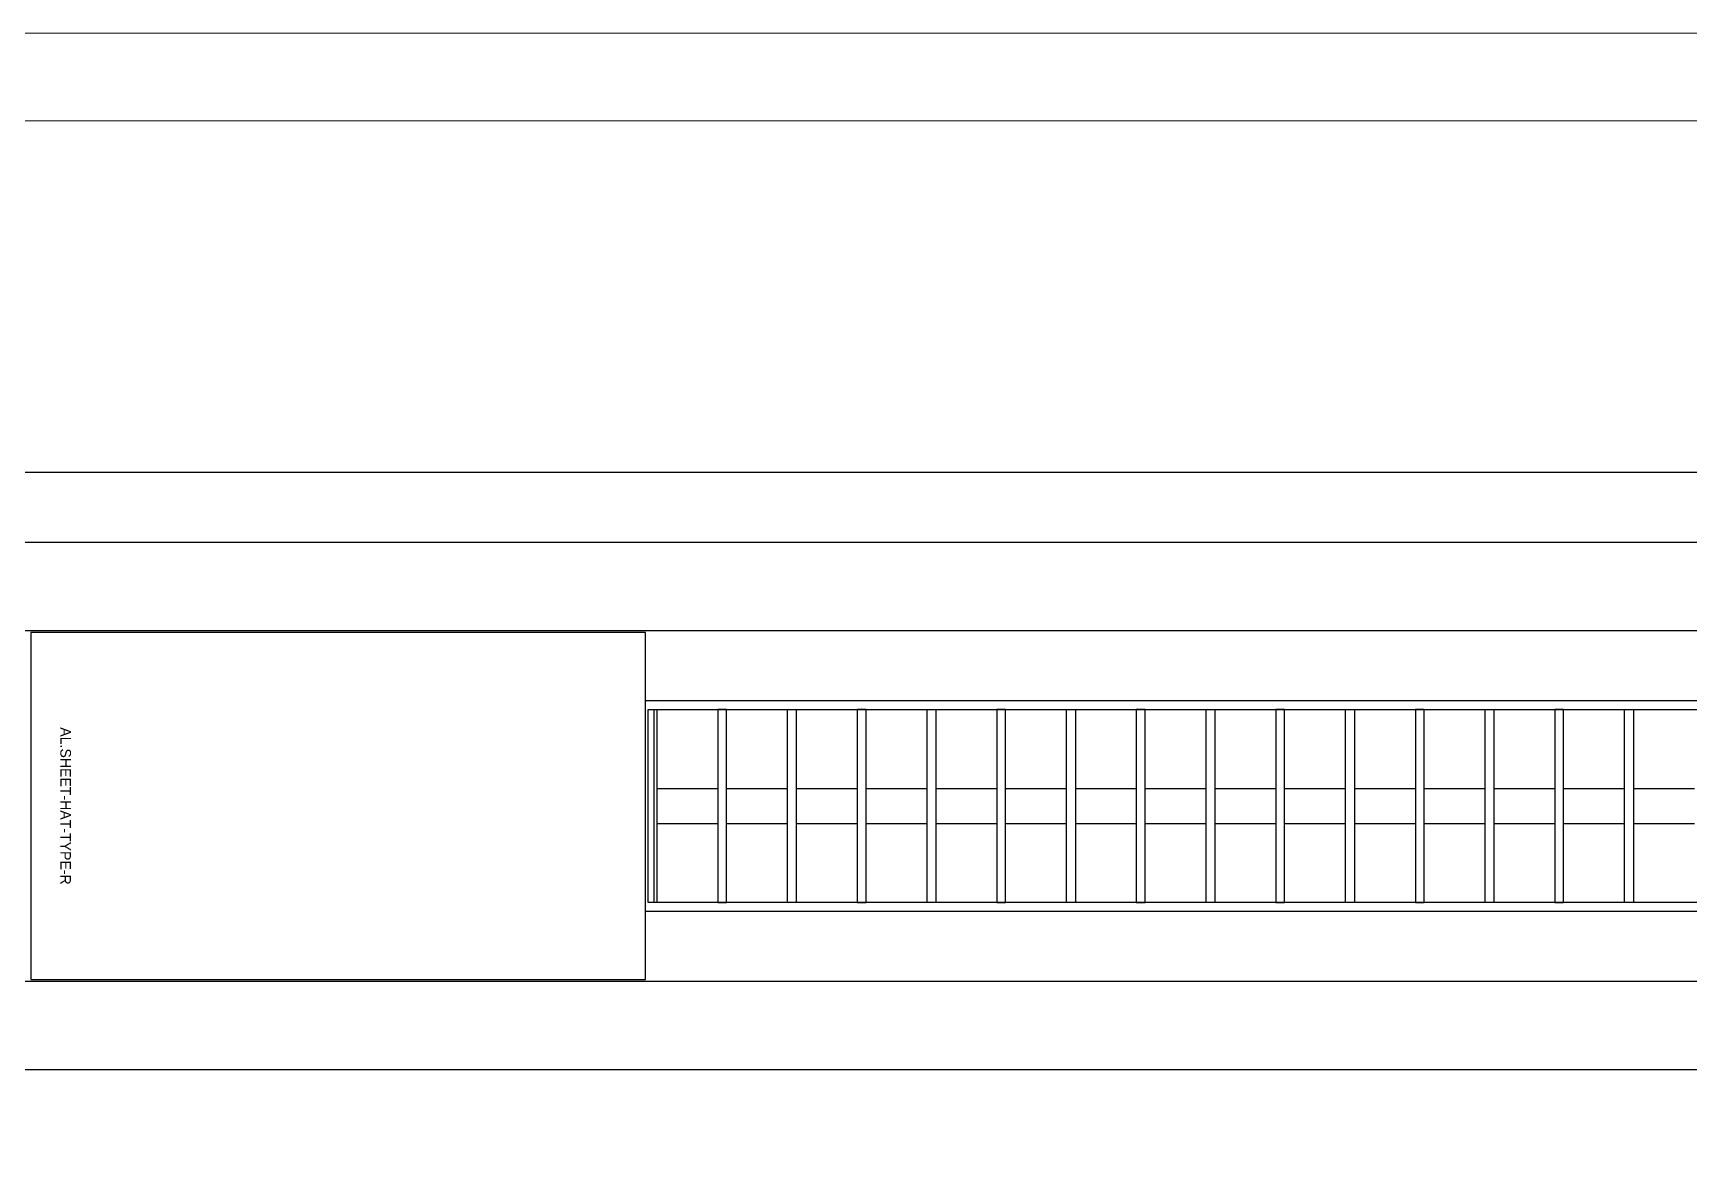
# Model space of a CAD drawing. Header units: millimetres. Extents: x -725999 to -647408, y -21008 to 19019.
# Drawn here: x -720781 to -719838, y 2641 to 3279 of the extents above; entities that cross this region are included whole.
import ezdxf
from ezdxf.enums import TextEntityAlignment as Align
from ezdxf.xclip import XClip

# ---------------------------------------------------------------- set-up
doc = ezdxf.new("R2010")
doc.units = ezdxf.units.MM
doc.header["$XCLIPFRAME"] = 0
for name, color, linetype in [('000 - WIPEOUT', 250, 'Continuous'), ('001 - ASCESSORIES', 251, 'Continuous'), ('008 - LIGHTING', 1, 'Continuous'), ('A04_TUBE SERIES', 2, 'Continuous'), ('A11_ALU.SOLID SHEET', 2, 'Continuous')]:
    doc.layers.add(name, color=color, linetype=linetype)
doc.layers.add('A-GLAZ-CURT', color=2, linetype='Continuous', lineweight=9)

# ---------------------------------------------------------------- blocks, each defined once
blk = doc.blocks.new('*U546')
blk.add_attdef('EXTR.OVL-LENGTH_', (-25, -59.09), '', height=5)
blk.add_wipeout([(-25, 0), (25, 0), (25, 67400), (-25, 67400)]).dxf.layer = '000 - WIPEOUT'
at = {"layer": 'A04_TUBE SERIES', "color": 0}
blk.add_lwpolyline([(-25, 0), (25, 0), (25, 67400), (-25, 67400)], close=True, dxfattribs=at)
blk = doc.blocks.new('*U540')
at = {"layer": 'A11_ALU.SOLID SHEET', "color": 0}
blk.add_lwpolyline([(350, -98.8), (350, 98.8), (0, 98.8), (0, -98.8)], close=True, dxfattribs=at)
at = {"layer": 'Defpoints', "color": 250}
blk.add_point((0, 0), dxfattribs=at)
blk.add_text('AL.SHEET-HAT-TYPE-R', height=6, rotation=270, dxfattribs=at).set_placement((15, 0), align=Align.BOTTOM_CENTER)
blk = doc.blocks.new('*U287')
at = {"color": 1}
blk.add_wipeout([(600, -60), (-600, -60), (-600, 60), (600, 60)], dxfattribs=at).dxf.layer = '000 - WIPEOUT'
at = {"layer": '001 - ASCESSORIES', "color": 0}
blk.add_lwpolyline([(600, -60), (-600, -60), (-600, 60), (600, 60)], close=True, dxfattribs=at)
at = {"layer": '001 - ASCESSORIES'}
for points in [[(-593.5, -55), (-598.5, -55), (-598.5, 55), (-593.5, 55)], [(595, -55), (-595, -55), (-595, 55), (595, 55)], [(-558.77, -55), (-553.77, -55), (-553.77, 55), (-558.77, 55)], [(-514.03, -55), (-519.03, -55), (-519.03, 55), (-514.03, 55)], [(-479.3, -55), (-474.3, -55), (-474.3, 55), (-479.3, 55)], [(-434.57, -55), (-439.57, -55), (-439.57, 55), (-434.57, 55)], [(-399.83, -55), (-394.83, -55), (-394.83, 55), (-399.83, 55)], [(-355.1, -55), (-360.1, -55), (-360.1, 55), (-355.1, 55)], [(-320.37, -55), (-315.37, -55), (-315.37, 55), (-320.37, 55)], [(-275.63, -55), (-280.63, -55), (-280.63, 55), (-275.63, 55)], [(-240.9, -55), (-235.9, -55), (-235.9, 55), (-240.9, 55)], [(-196.17, -55), (-201.17, -55), (-201.17, 55), (-196.17, 55)], [(-161.43, -55), (-156.43, -55), (-156.43, 55), (-161.43, 55)], [(-116.7, -55), (-121.7, -55), (-121.7, 55), (-116.7, 55)], [(-81.97, -55), (-76.97, -55), (-76.97, 55), (-81.97, 55)], [(-37.23, -55), (-42.23, -55), (-42.23, 55), (-37.23, 55)]]:
    blk.add_lwpolyline(points, close=True, dxfattribs=at)
for points in [[(-593.5, 10), (-558.77, 10)], [(-553.77, 10), (-519.03, 10)], [(-514.03, 10), (-479.3, 10)], [(-474.3, 10), (-439.57, 10)], [(-434.57, 10), (-399.83, 10)], [(-394.83, 10), (-360.1, 10)], [(-355.1, 10), (-320.37, 10)], [(-315.37, 10), (-280.63, 10)], [(-275.63, 10), (-240.9, 10)], [(-235.9, 10), (-201.17, 10)], [(-196.17, 10), (-161.43, 10)], [(-156.43, 10), (-121.7, 10)], [(-116.7, 10), (-81.97, 10)], [(-76.97, 10), (-42.23, 10)], [(-37.23, 10), (-2.5, 10)], [(-593.5, -10), (-558.77, -10)], [(-553.77, -10), (-519.03, -10)], [(-514.03, -10), (-479.3, -10)], [(-474.3, -10), (-439.57, -10)], [(-434.57, -10), (-399.83, -10)], [(-394.83, -10), (-360.1, -10)], [(-355.1, -10), (-320.37, -10)], [(-315.37, -10), (-280.63, -10)], [(-275.63, -10), (-240.9, -10)], [(-235.9, -10), (-201.17, -10)], [(-196.17, -10), (-161.43, -10)], [(-156.43, -10), (-121.7, -10)], [(-116.7, -10), (-81.97, -10)], [(-76.97, -10), (-42.23, -10)], [(-37.23, -10), (-2.5, -10)]]:
    blk.add_lwpolyline(points, dxfattribs=at)
blk = doc.blocks.new('*U547')
blk.add_attdef('EXTR.OVL-LENGTH_', (-25, -59.09), '', height=5)
blk.add_wipeout([(-25, 0), (25, 0), (25, 67400), (-25, 67400)]).dxf.layer = '000 - WIPEOUT'
at = {"layer": 'A04_TUBE SERIES', "color": 0}
blk.add_lwpolyline([(-25, 0), (25, 0), (25, 67400), (-25, 67400)], close=True, dxfattribs=at)
blk = doc.blocks.new('*U647')
blk.add_lwpolyline([(-107450, -550), (27650, -550), (27650, -3480), (-107450, -3480)], close=True)
at = {"layer": 'A11_ALU.SOLID SHEET', "color": 1}
blk.add_blockref('*U540', (23900, -740), dxfattribs=at)
at = {"layer": '008 - LIGHTING'}
blk.add_blockref('*U287', (24850, -740), dxfattribs=at)
at = {"layer": 'A04_TUBE SERIES', "linetype": 'ByBlock', "rotation": 270}
for name, p in [('*U547', (-39850, -615)), ('*U546', (-39850, -865))]:
    blk.add_blockref(name, p, dxfattribs=at)
at = {"layer": '008 - LIGHTING'}
blk.add_blockref('*U287', (24850, -740), dxfattribs=at)
blk.add_blockref('*U287', (24850, -740), dxfattribs=at)
blk = doc.blocks.new('System Panel - DPA-AR_Metal Ceiling Rectangular Panel-V6-4283-01 ENLARGED LOWER PLATFORM LEVEL - REFLECTED CEILING PLAN - SHEET 4')
at = {"layer": 'A-GLAZ-CURT'}
for p, q in [((-721907.37, 3279.03), (-719507.37, 3279.03)), ((-719507.37, 3279.03), (-721907.37, 3279.03))]:
    blk.add_line(p, q, dxfattribs=at)
blk = doc.blocks.new('System Panel - DPA-AR_Metal Ceiling Rectangular Panel-V7-4283-01 ENLARGED LOWER PLATFORM LEVEL - REFLECTED CEILING PLAN - SHEET 4')
at = {"layer": 'A-GLAZ-CURT'}
for p, q in [((-719507.37, 3229.03), (-721907.37, 3229.03)), ((-721907.37, 3229.03), (-719507.37, 3229.03)), ((-721907.37, 3029.03), (-719507.37, 3029.03)), ((-719507.37, 3029.03), (-721907.37, 3029.03))]:
    blk.add_line(p, q, dxfattribs=at)
blk = doc.blocks.new('*U651')
at = {"layer": 'A-GLAZ-CURT'}
for name in ['System Panel - DPA-AR_Metal Ceiling Rectangular Panel-V6-4283-01 ENLARGED LOWER PLATFORM LEVEL - REFLECTED CEILING PLAN - SHEET 4', 'System Panel - DPA-AR_Metal Ceiling Rectangular Panel-V7-4283-01 ENLARGED LOWER PLATFORM LEVEL - REFLECTED CEILING PLAN - SHEET 4']:
    blk.add_blockref(name, (697637.43, 4540.99), dxfattribs=at)

msp = doc.modelspace()

# ---------------------------------------------------------------- block references
ref = msp.add_blockref('*U647', (-744682.37, 3579.02))
XClip(ref).set_block_clipping_path([(22516.8245944298, -23611.999870506), (95859.307995774, 7199.9972603895)])

# ---------------------------------------------------------------- next in the draw order: block references
msp.add_blockref('*U651', (-697637.43, -4540.99))

doc.saveas('drawing.dxf')
